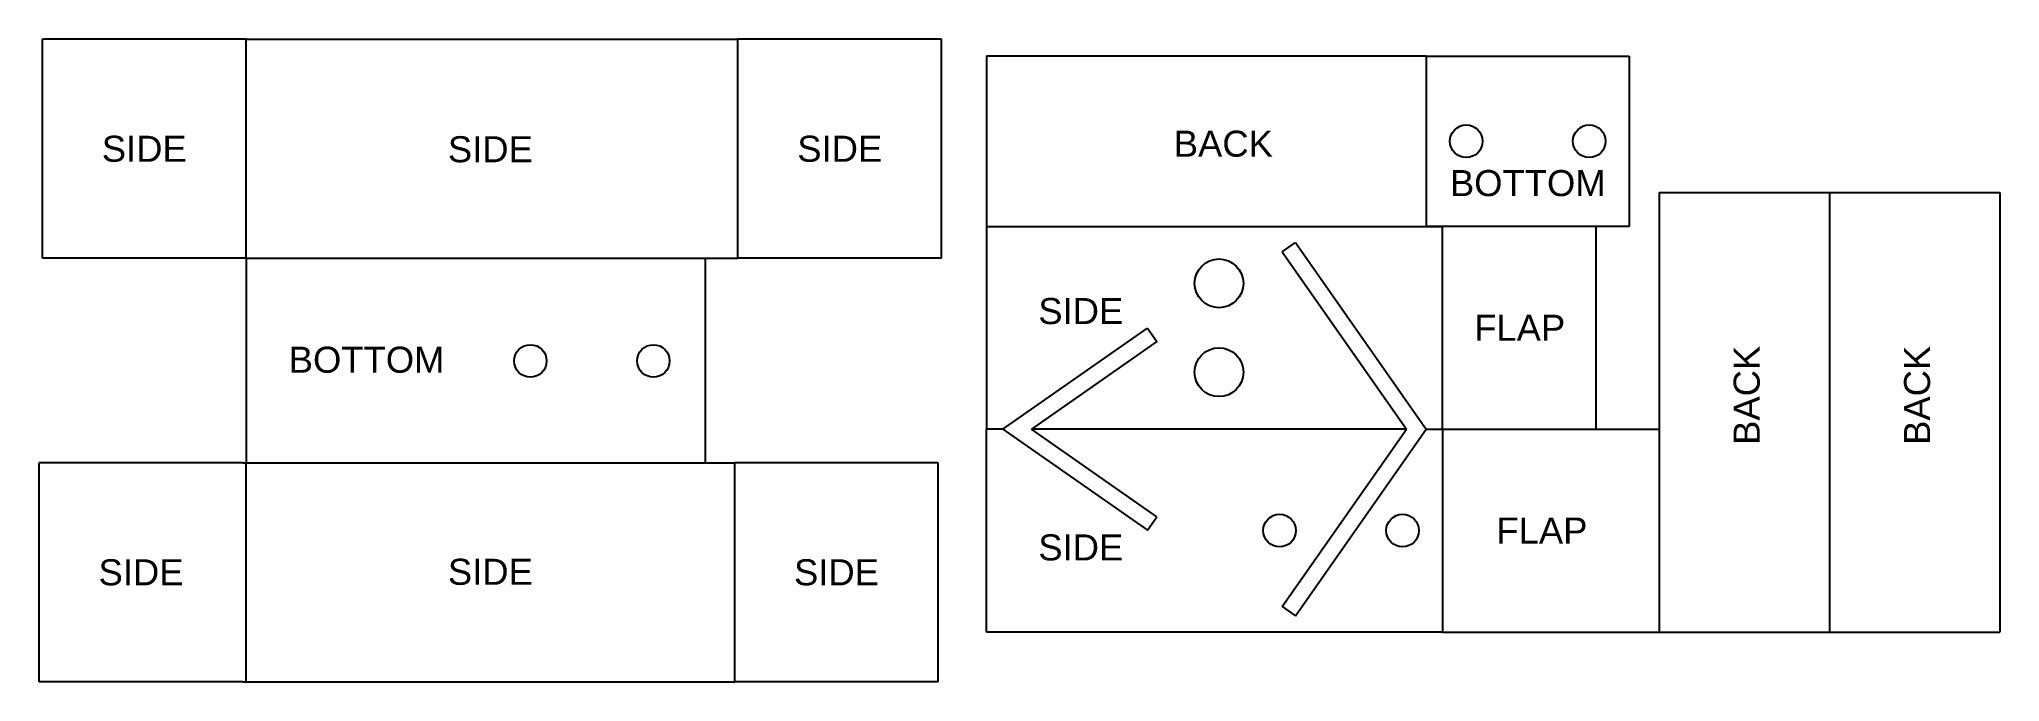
# Model space of a CAD drawing. Header units: inches. Extents: x -64 to 538, y -15 to 182.
import ezdxf
from ezdxf.enums import TextEntityAlignment as Align

# ---------------------------------------------------------------- set-up
doc = ezdxf.new("R2010")
doc.units = ezdxf.units.IN
doc.header["$MEASUREMENT"] = 0
doc.layers.add('text', color=5, linetype='Continuous', lineweight=25, true_color=0x0000ff, plot=False)
doc.styles.add('textstyle14', font='')
doc.styles.add('textstyle15', font='')
doc.styles.add('textstyle16', font='')
doc.styles.add('textstyle17', font='')
doc.styles.add('textstyle18', font='')
doc.styles.add('textstyle19', font='')
doc.styles.add('textstyle20', font='')
doc.styles.add('textstyle21', font='')
doc.styles.add('textstyle22', font='')
doc.styles.add('textstyle23', font='')
doc.styles.add('textstyle24', font='')
doc.styles.add('textstyle25', font='')
doc.styles.add('textstyle26', font='')
doc.styles.add('textstyle27', font='')
doc.styles.add('textstyle28', font='')
doc.styles.get('textstyle14').set_extended_font_data('Arial')
doc.styles.get('textstyle15').set_extended_font_data('Arial')
doc.styles.get('textstyle16').set_extended_font_data('Arial')
doc.styles.get('textstyle17').set_extended_font_data('Arial')
doc.styles.get('textstyle18').set_extended_font_data('Arial')
doc.styles.get('textstyle19').set_extended_font_data('Arial')
doc.styles.get('textstyle20').set_extended_font_data('Arial')
doc.styles.get('textstyle21').set_extended_font_data('Arial')
doc.styles.get('textstyle22').set_extended_font_data('Arial')
doc.styles.get('textstyle23').set_extended_font_data('Arial')
doc.styles.get('textstyle24').set_extended_font_data('Arial')
doc.styles.get('textstyle25').set_extended_font_data('Arial')
doc.styles.get('textstyle26').set_extended_font_data('Arial')
doc.styles.get('textstyle27').set_extended_font_data('Arial')
doc.styles.get('textstyle28').set_extended_font_data('Arial')

msp = doc.modelspace()

# ---------------------------------------------------------------- linework, layer by layer
for p, q in [((-62.5, 114.8), (-62.5, 182.1)), ((0, 182.1), (-62.5, 182.1)), ((0, 114.8), (0, 182.1)), ((0, 182.1), (151, 182.1)), ((151, 114.8), (151, 182.1)), ((213.5, 182.1), (151, 182.1)), ((213.5, 114.8), (213.5, 182.1)), ((362.3, 176.9), (227.3, 176.9)), ((227.3, 176.9), (227.3, 124.6)), ((362.3, 176.9), (362.3, 124.6)), ((362.3, 176.9), (424.6, 176.9)), ((424.6, 176.9), (424.6, 124.6)), ((433.75, 135), (433.75, 0)), ((433.75, 135), (486.05, 135)), ((486.05, 135), (486.05, 0)), ((486.05, 135), (538.35, 135)), ((538.35, 135), (538.35, 0)), ((227.3, 124.6), (227.3, 62.3)), ((227.3, 124.6), (367.3, 124.6)), ((424.6, 124.6), (362.3, 124.6)), ((367.3, 62.3), (367.3, 124.6)), ((414.3, 124.6), (414.3, 62.3)), ((0, 114.8), (-62.5, 114.8)), ((0, 114.8), (151, 114.8)), ((0, 114.8), (0, 52)), ((141, 52), (141, 114.8)), ((213.5, 114.8), (151, 114.8)), ((318.08, 116.73), (322.18, 119.6)), ((318.08, 116.73), (356.2, 62.3)), ((322.18, 119.6), (362.3, 62.3)), ((232.35, 62.3), (276.7, 93.35)), ((276.7, 93.35), (279.57, 89.26)), ((279.57, 89.26), (241.07, 62.3)), ((227.3, 0), (227.3, 62.3)), ((232.35, 62.3), (227.3, 62.3)), ((232.35, 62.3), (276.7, 31.25)), ((279.57, 35.34), (241.07, 62.3)), ((356.2, 62.3), (241.07, 62.3)), ((318.08, 7.87), (356.2, 62.3)), ((322.18, 5), (362.3, 62.3)), ((362.3, 62.3), (367.3, 62.3)), ((367.3, 62.3), (433.75, 62.3)), ((367.3, 62.3), (367.3, 0)), ((-63.5, -15.3), (-63.5, 52)), ((-1, 52), (-63.5, 52)), ((-1, 52), (150, 52)), ((0, -15.3), (0, 52)), ((150, -15.3), (150, 52)), ((212.5, 52), (150, 52)), ((212.5, -15.3), (212.5, 52)), ((276.7, 31.25), (279.57, 35.34)), ((318.08, 7.87), (322.18, 5)), ((486.05, 0), (538.35, 0)), ((367.3, 0), (227.3, 0)), ((367.3, 0), (433.75, 0)), ((433.75, 0), (486.05, 0)), ((-1, -15.3), (-63.5, -15.3)), ((-1, -15.3), (150, -15.3)), ((212.5, -15.3), (150, -15.3))]:
    msp.add_line(p, q)
for centre, radius in [((374.57, 150.75), 5), ((412.33, 150.75), 5), ((298.65, 107.1), 7.5), ((87.27, 83.25), 5), ((125.03, 83.25), 5), ((298.65, 79.8), 7.5), ((317.27, 31.15), 5), ((355.03, 31.15), 5)]:
    msp.add_circle(centre, radius)

# ---------------------------------------------------------------- texts
at = {"layer": 'text'}
for s, style, p in [('SIDE', 'textstyle27', (-31.25, 148.45)), ('SIDE', 'textstyle22', (75, 148.3)), ('SIDE', 'textstyle25', (182.25, 148.45)), ('BACK', 'textstyle16', (300, 150)), ('BOTTOM', 'textstyle21', (393.45, 137.9)), ('SIDE', 'textstyle14', (256.24, 98.6)), ('FLAP', 'textstyle19', (390.98, 93.45)), ('BOTTOM', 'textstyle24', (37, 83.65)), ('SIDE', 'textstyle15', (256.24, 26)), ('FLAP', 'textstyle20', (397.8, 31.15)), ('SIDE', 'textstyle28', (-32.25, 18.35)), ('SIDE', 'textstyle23', (75, 18.5)), ('SIDE', 'textstyle26', (181.25, 18.35))]:
    msp.add_text(s, height=8, dxfattribs=dict(at, style=style)).set_placement(p, align=Align.MIDDLE)
for style, p in [('textstyle17', (460.65, 72.7)), ('textstyle18', (512.95, 72.7))]:
    msp.add_text('BACK', height=8, rotation=90, dxfattribs=dict(at, style=style)).set_placement(p, align=Align.MIDDLE)

doc.saveas('drawing.dxf')
